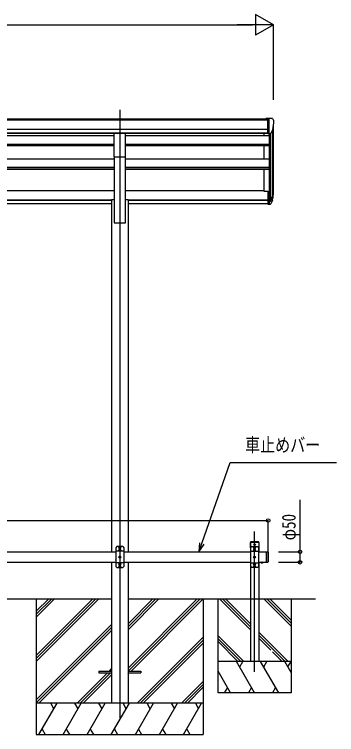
# Model space of a CAD drawing. Units: millimetres, scale not verified. Extents: x -10512 to 10512, y -7425 to 7425.
# Drawn here: x -425 to 1119, y -4188 to -740 of the extents above; entities that cross this region are included whole.
import ezdxf
from ezdxf.enums import TextEntityAlignment as Align

# ---------------------------------------------------------------- set-up
doc = ezdxf.new("R2010")
doc.units = ezdxf.units.MM
doc.header["$LTSCALE"] = 30
for name, color, linetype in [('0-3_YKK_12', 2, 'Continuous'), ('0-4_YKK_13', 4, 'Continuous'), ('0-5_YKK_A1', 4, 'Continuous'), ('0-6_YKK_D', 6, 'Continuous')]:
    doc.layers.add(name, color=color, linetype=linetype)
doc.styles.add('ＭＳ ゴシック', font='')
doc.styles.get('ＭＳ ゴシック').set_extended_font_data('MS Gothic')

msp = doc.modelspace()

# ---------------------------------------------------------------- linework, layer by layer
at = {"layer": '0-3_YKK_12'}
for p, q in [((80.16, -1196.04), (80.16, -4109.61)), ((726.16, -3888.33), (726.16, -3215.83)), ((726.16, -3282.48), (726.16, -3274.18)), ((85.89, -3293.83), (74.42, -3293.83)), ((85.89, -3304.83), (74.42, -3304.83)), ((80.16, -3299.56), (80.16, -3288.09)), ((80.16, -3310.56), (80.16, -3299.09)), ((720.42, -3293.83), (731.89, -3293.83)), ((720.42, -3304.83), (731.89, -3304.83)), ((730.31, -3278.33), (722.01, -3278.33)), ((726.16, -3299.56), (726.16, -3288.09)), ((726.16, -3310.56), (726.16, -3299.09)), ((85.89, -3338.33), (74.42, -3338.33)), ((80.16, -3344.06), (80.16, -3332.59)), ((720.42, -3338.33), (731.89, -3338.33)), ((726.16, -3344.06), (726.16, -3332.59)), ((85.89, -3371.83), (74.42, -3371.83)), ((80.16, -3377.56), (80.16, -3366.09)), ((80.16, -3388.56), (80.16, -3377.09)), ((720.42, -3371.83), (731.89, -3371.83)), ((726.16, -3377.56), (726.16, -3366.09)), ((726.16, -3388.56), (726.16, -3377.09)), ((85.89, -3382.83), (74.42, -3382.83)), ((720.42, -3382.83), (731.89, -3382.83))]:
    msp.add_line(p, q, dxfattribs=at)
at = {"layer": '0-4_YKK_13'}
for p, q in [((789.66, -1237.95), (779.66, -1238.04)), ((779.66, -1239.56), (779.66, -1238.04)), ((789.66, -1309.94), (789.66, -1237.95)), ((808.16, -1237.95), (789.66, -1237.95)), ((796.16, -1310.94), (796.16, -1237.95)), ((808.16, -1237.95), (810.49, -1238.1)), ((811.25, -1238.52), (815.31, -1244.33)), ((818.16, -1247.33), (818.16, -1247.95)), ((52.66, -1307.8), (107.66, -1307.8)), ((52.66, -1421.96), (52.66, -1307.8)), ((107.66, -1421.96), (107.66, -1307.8)), ((789.66, -1309.94), (796.16, -1309.94)), ((803.78, -1309.13), (813.05, -1293.06)), ((796.16, -1310.94), (801.36, -1310.62)), ((52.66, -1421.96), (107.66, -1421.96)), ((789.66, -1586.91), (789.66, -1647.97)), ((789.66, -1586.91), (796.16, -1586.91)), ((796.16, -1586.91), (796.16, -1648.79)), ((802.59, -1630.87), (812.34, -1612.45)), ((813.76, -1612.95), (803.6, -1632.12)), ((789.66, -1625.22), (796.16, -1625.22)), ((789.66, -1630.62), (796.16, -1630.62)), ((789.66, -1647.97), (796.16, -1647.97)), ((796.16, -1631.62), (801.29, -1631.62)), ((796.16, -1633.62), (801, -1633.62)), ((796.16, -1648.79), (801, -1648.79)), ((811.18, -1629.8), (803.6, -1647.29)), ((745.66, -3268.33), (706.65, -3268.33)), ((745.56, -3265.83), (706.75, -3265.83)), ((726.51, -3276.28), (725.81, -3276.28)), ((725.81, -3276.28), (725.81, -3277.48)), ((726.51, -3276.28), (726.51, -3277.48)), ((745.66, -3268.33), (746.66, -3268.33)), ((746.66, -3268.33), (746.56, -3266.76)), ((66.16, -3288.33), (61.16, -3293.33)), ((61.16, -3293.33), (61.16, -3323.61)), ((99.16, -3310.73), (61.16, -3310.73)), ((79.44, -3288.33), (66.16, -3288.33)), ((77.78, -3293.23), (78.82, -3293.21)), ((77.78, -3294.42), (78.82, -3294.44)), ((77.78, -3304.23), (78.82, -3304.21)), ((77.78, -3305.42), (78.82, -3305.44)), ((78.82, -3293.21), (79.43, -3293.1)), ((78.82, -3294.44), (79.43, -3294.56)), ((78.82, -3304.21), (79.43, -3304.1)), ((78.82, -3305.44), (79.43, -3305.56)), ((79.54, -3292.49), (79.43, -3293.1)), ((79.54, -3295.16), (79.43, -3294.56)), ((79.54, -3303.49), (79.43, -3304.1)), ((79.54, -3306.16), (79.43, -3305.56)), ((79.56, -3291.45), (79.54, -3292.49)), ((79.56, -3296.2), (79.54, -3295.16)), ((79.56, -3302.45), (79.54, -3303.49)), ((79.56, -3307.2), (79.54, -3306.16)), ((80.75, -3291.45), (80.77, -3292.49)), ((80.75, -3296.2), (80.77, -3295.16)), ((80.75, -3302.45), (80.77, -3303.49)), ((80.75, -3307.2), (80.77, -3306.16)), ((80.77, -3292.49), (80.88, -3293.1)), ((80.77, -3295.16), (80.88, -3294.56)), ((80.77, -3303.49), (80.88, -3304.1)), ((80.77, -3306.16), (80.88, -3305.56)), ((94.16, -3288.33), (80.87, -3288.33)), ((81.49, -3293.21), (80.88, -3293.1)), ((81.49, -3294.44), (80.88, -3294.56)), ((81.49, -3304.21), (80.88, -3304.1)), ((81.49, -3305.44), (80.88, -3305.56)), ((82.53, -3293.23), (81.49, -3293.21)), ((82.53, -3294.42), (81.49, -3294.44)), ((82.53, -3304.23), (81.49, -3304.21)), ((82.53, -3305.42), (81.49, -3305.44)), ((94.16, -3288.33), (99.16, -3293.33)), ((99.16, -3293.33), (99.16, -3323.61)), ((712.16, -3288.33), (707.16, -3293.33)), ((707.16, -3293.33), (707.16, -3323.61)), ((707.16, -3310.73), (745.16, -3310.73)), ((712.16, -3288.33), (725.44, -3288.33)), ((723.78, -3293.23), (724.82, -3293.21)), ((723.78, -3294.42), (724.82, -3294.44)), ((723.78, -3304.23), (724.82, -3304.21)), ((723.78, -3305.42), (724.82, -3305.44)), ((724.11, -3277.98), (724.11, -3278.68)), ((725.31, -3277.98), (724.11, -3277.98)), ((725.31, -3278.68), (724.11, -3278.68)), ((724.82, -3293.21), (725.43, -3293.1)), ((724.82, -3294.44), (725.43, -3294.56)), ((724.82, -3304.21), (725.43, -3304.1)), ((724.82, -3305.44), (725.43, -3305.56)), ((725.54, -3292.49), (725.43, -3293.1)), ((725.54, -3295.16), (725.43, -3294.56)), ((725.54, -3303.49), (725.43, -3304.1)), ((725.54, -3306.16), (725.43, -3305.56)), ((725.56, -3291.45), (725.54, -3292.49)), ((725.56, -3296.2), (725.54, -3295.16)), ((725.56, -3302.45), (725.54, -3303.49)), ((725.56, -3307.2), (725.54, -3306.16)), ((725.81, -3279.18), (725.81, -3280.38)), ((726.51, -3280.38), (725.81, -3280.38)), ((726.51, -3279.18), (726.51, -3280.38)), ((726.75, -3291.45), (726.77, -3292.49)), ((726.75, -3296.2), (726.77, -3295.16)), ((726.75, -3302.45), (726.77, -3303.49)), ((726.75, -3307.2), (726.77, -3306.16)), ((726.77, -3292.49), (726.88, -3293.1)), ((726.77, -3295.16), (726.88, -3294.56)), ((726.77, -3303.49), (726.88, -3304.1)), ((726.77, -3306.16), (726.88, -3305.56)), ((726.87, -3288.33), (740.16, -3288.33)), ((727.49, -3293.21), (726.88, -3293.1)), ((727.49, -3294.44), (726.88, -3294.56)), ((727.49, -3304.21), (726.88, -3304.1)), ((727.49, -3305.44), (726.88, -3305.56)), ((728.21, -3277.98), (727.01, -3277.98)), ((728.21, -3278.68), (727.01, -3278.68)), ((728.53, -3293.23), (727.49, -3293.21)), ((728.53, -3294.42), (727.49, -3294.44)), ((728.53, -3304.23), (727.49, -3304.21)), ((728.53, -3305.42), (727.49, -3305.44)), ((728.21, -3277.98), (728.21, -3278.68)), ((740.16, -3288.33), (745.16, -3293.33)), ((745.16, -3293.33), (745.16, -3323.61)), ((61.16, -3325.04), (61.16, -3351.61)), ((77.78, -3337.73), (78.82, -3337.71)), ((77.78, -3338.92), (78.82, -3338.94)), ((78.82, -3337.71), (79.43, -3337.6)), ((78.82, -3338.94), (79.43, -3339.06)), ((79.54, -3336.99), (79.43, -3337.6)), ((79.54, -3339.66), (79.43, -3339.06)), ((79.56, -3335.95), (79.54, -3336.99)), ((79.56, -3340.7), (79.54, -3339.66)), ((80.75, -3335.95), (80.77, -3336.99)), ((80.75, -3340.7), (80.77, -3339.66)), ((80.77, -3336.99), (80.88, -3337.6)), ((80.77, -3339.66), (80.88, -3339.06)), ((81.49, -3337.71), (80.88, -3337.6)), ((81.49, -3338.94), (80.88, -3339.06)), ((82.53, -3337.73), (81.49, -3337.71)), ((82.53, -3338.92), (81.49, -3338.94)), ((99.16, -3325.04), (99.16, -3351.61)), ((707.16, -3325.04), (707.16, -3351.61)), ((723.78, -3337.73), (724.82, -3337.71)), ((723.78, -3338.92), (724.82, -3338.94)), ((724.82, -3337.71), (725.43, -3337.6)), ((724.82, -3338.94), (725.43, -3339.06)), ((725.54, -3336.99), (725.43, -3337.6)), ((725.54, -3339.66), (725.43, -3339.06)), ((725.56, -3335.95), (725.54, -3336.99)), ((725.56, -3340.7), (725.54, -3339.66)), ((726.75, -3335.95), (726.77, -3336.99)), ((726.75, -3340.7), (726.77, -3339.66)), ((726.77, -3336.99), (726.88, -3337.6)), ((726.77, -3339.66), (726.88, -3339.06)), ((727.49, -3337.71), (726.88, -3337.6)), ((727.49, -3338.94), (726.88, -3339.06)), ((728.53, -3337.73), (727.49, -3337.71)), ((728.53, -3338.92), (727.49, -3338.94)), ((745.16, -3325.04), (745.16, -3351.61)), ((781.16, -3313.32), (781.16, -3363.32)), ((781.16, -3313.32), (789.16, -3313.32)), ((789.16, -3313.32), (789.16, -3363.32)), ((791.16, -3315.32), (789.16, -3313.32)), ((791.16, -3315.32), (791.16, -3361.32)), ((61.16, -3353.04), (61.16, -3383.33)), ((99.16, -3365.93), (61.16, -3365.93)), ((77.78, -3371.23), (78.82, -3371.21)), ((77.78, -3372.42), (78.82, -3372.44)), ((78.82, -3371.21), (79.43, -3371.1)), ((78.82, -3372.44), (79.43, -3372.56)), ((79.54, -3370.49), (79.43, -3371.1)), ((79.54, -3373.16), (79.43, -3372.56)), ((79.56, -3369.45), (79.54, -3370.49)), ((79.56, -3374.2), (79.54, -3373.16)), ((80.75, -3369.45), (80.77, -3370.49)), ((80.75, -3374.2), (80.77, -3373.16)), ((80.77, -3370.49), (80.88, -3371.1)), ((80.77, -3373.16), (80.88, -3372.56)), ((81.49, -3371.21), (80.88, -3371.1)), ((81.49, -3372.44), (80.88, -3372.56)), ((82.53, -3371.23), (81.49, -3371.21)), ((82.53, -3372.42), (81.49, -3372.44)), ((99.16, -3353.04), (99.16, -3383.33)), ((707.16, -3353.04), (707.16, -3383.33)), ((707.16, -3365.93), (745.16, -3365.93)), ((723.78, -3371.23), (724.82, -3371.21)), ((723.78, -3372.42), (724.82, -3372.44)), ((724.82, -3371.21), (725.43, -3371.1)), ((724.82, -3372.44), (725.43, -3372.56)), ((725.54, -3370.49), (725.43, -3371.1)), ((725.54, -3373.16), (725.43, -3372.56)), ((725.56, -3369.45), (725.54, -3370.49)), ((725.56, -3374.2), (725.54, -3373.16)), ((726.75, -3369.45), (726.77, -3370.49)), ((726.75, -3374.2), (726.77, -3373.16)), ((726.77, -3370.49), (726.88, -3371.1)), ((726.77, -3373.16), (726.88, -3372.56)), ((727.49, -3371.21), (726.88, -3371.1)), ((727.49, -3372.44), (726.88, -3372.56)), ((728.53, -3371.23), (727.49, -3371.21)), ((728.53, -3372.42), (727.49, -3372.44)), ((745.16, -3353.04), (745.16, -3383.33)), ((755.26, -3363.32), (767.06, -3363.32)), ((755.26, -3363.32), (755.26, -3363.84)), ((755.26, -3363.84), (767.06, -3363.84)), ((758.66, -3363.32), (763.66, -3363.32)), ((767.06, -3363.32), (767.06, -3363.84)), ((781.16, -3363.32), (789.16, -3363.32)), ((791.16, -3361.32), (789.16, -3363.32)), ((66.16, -3388.33), (61.16, -3383.33)), ((66.16, -3388.33), (79.44, -3388.33)), ((77.78, -3382.23), (78.82, -3382.21)), ((77.78, -3383.42), (78.82, -3383.44)), ((78.82, -3382.21), (79.43, -3382.1)), ((78.82, -3383.44), (79.43, -3383.56)), ((79.54, -3381.49), (79.43, -3382.1)), ((79.54, -3384.16), (79.43, -3383.56)), ((79.56, -3380.45), (79.54, -3381.49)), ((79.56, -3385.2), (79.54, -3384.16)), ((80.75, -3380.45), (80.77, -3381.49)), ((80.75, -3385.2), (80.77, -3384.16)), ((80.77, -3381.49), (80.88, -3382.1)), ((80.77, -3384.16), (80.88, -3383.56)), ((80.87, -3388.33), (94.16, -3388.33)), ((81.49, -3382.21), (80.88, -3382.1)), ((81.49, -3383.44), (80.88, -3383.56)), ((82.53, -3382.23), (81.49, -3382.21)), ((82.53, -3383.42), (81.49, -3383.44)), ((94.16, -3388.33), (99.16, -3383.33)), ((712.16, -3388.33), (707.16, -3383.33)), ((725.44, -3388.33), (712.16, -3388.33)), ((723.78, -3382.23), (724.82, -3382.21)), ((723.78, -3383.42), (724.82, -3383.44)), ((724.82, -3382.21), (725.43, -3382.1)), ((724.82, -3383.44), (725.43, -3383.56)), ((725.54, -3381.49), (725.43, -3382.1)), ((725.54, -3384.16), (725.43, -3383.56)), ((725.56, -3380.45), (725.54, -3381.49)), ((725.56, -3385.2), (725.54, -3384.16)), ((726.75, -3380.45), (726.77, -3381.49)), ((726.75, -3385.2), (726.77, -3384.16)), ((726.77, -3381.49), (726.88, -3382.1)), ((726.77, -3384.16), (726.88, -3383.56)), ((740.16, -3388.33), (726.87, -3388.33)), ((727.49, -3382.21), (726.88, -3382.1)), ((727.49, -3383.44), (726.88, -3383.56)), ((728.53, -3382.23), (727.49, -3382.21)), ((728.53, -3383.42), (727.49, -3383.44)), ((740.16, -3388.33), (745.16, -3383.33)), ((-19.74, -3883.83), (-19.74, -3892.83)), ((-19.74, -3883.83), (40.66, -3883.83)), ((-19.74, -3892.83), (40.66, -3892.83)), ((119.66, -3883.83), (180.26, -3883.83)), ((119.66, -3892.83), (180.26, -3892.83)), ((180.26, -3883.83), (180.26, -3892.83))]:
    msp.add_line(p, q, dxfattribs=at)
for points in [[(705.75, -3266.76), (705.66, -3268.33), (706.65, -3268.33)], [(758.71, -3366.04), (760.01, -3363.38), (761.16, -3362.76)], [(763.61, -3366.04), (762.31, -3363.38), (761.16, -3362.76)]]:
    msp.add_lwpolyline(points, dxfattribs=at)
for centre, radius in [((726.16, -3278.33), 3.75), ((80.16, -3293.83), 4.74), ((80.16, -3304.83), 4.74), ((726.16, -3293.83), 4.74), ((726.16, -3304.83), 4.74), ((80.16, -3338.33), 4.74), ((726.16, -3338.33), 4.74), ((80.16, -3371.83), 4.74), ((80.16, -3382.83), 4.74), ((726.16, -3371.83), 4.74), ((726.16, -3382.83), 4.74)]:
    msp.add_circle(centre, radius, dxfattribs=at)
for centre, radius, start, end in [((810.43, -1239.1), 1, 35, 86.5), ((616.16, -1247.95), 202, 347.09739, 0), ((815.16, -1247.33), 3, 0, 87), ((801.18, -1307.63), 3, 273.5, 330), ((728.21, -1586.5), 88.05, 342.78929, 2.77608), ((727.49, -1590.78), 89.07, 345.58812, 5.50424), ((682.94, -1593.72), 133.22, 344.28698, 356.72013), ((801, -1630.62), 3, 270, 330), ((801, -1645.79), 3, 270, 330), ((801.29, -1630.12), 1.5, 270, 330), ((706.75, -3266.83), 1, 90, 176.5), ((745.56, -3266.83), 1, 3.5, 90), ((80.16, -3293.83), 2.45, 165.9892, 194.0108), ((80.16, -3304.83), 2.45, 165.9892, 194.0108), ((80.16, -3287.63), 1, 224.427, 315.573), ((80.16, -3293.83), 2.45, 75.9892, 104.0108), ((80.16, -3293.83), 2.45, 255.9892, 284.0108), ((80.16, -3304.83), 2.45, 75.9892, 104.0108), ((80.16, -3304.83), 2.45, 255.9892, 284.0108), ((80.16, -3293.83), 2.45, 345.9892, 14.0108), ((80.16, -3304.83), 2.45, 345.9892, 14.0108), ((726.16, -3293.83), 2.45, 165.9892, 194.0108), ((726.16, -3304.83), 2.45, 165.9892, 194.0108), ((725.31, -3277.48), 0.5, 270, 0), ((725.31, -3279.18), 0.5, 0, 90), ((726.16, -3287.63), 1, 224.427, 315.573), ((726.16, -3293.83), 2.45, 75.9892, 104.0108), ((726.16, -3293.83), 2.45, 255.9892, 284.0108), ((726.16, -3304.83), 2.45, 75.9892, 104.0108), ((726.16, -3304.83), 2.45, 255.9892, 284.0108), ((727.01, -3277.48), 0.5, 180, 270), ((727.01, -3279.18), 0.5, 90, 180), ((726.16, -3293.83), 2.45, 345.9892, 14.0108), ((726.16, -3304.83), 2.45, 345.9892, 14.0108), ((60.46, -3324.33), 1, 314.427, 45.573), ((80.16, -3338.33), 2.45, 165.9892, 194.0108), ((80.16, -3338.33), 2.45, 75.9892, 104.0108), ((80.16, -3338.33), 2.45, 255.9892, 284.0108), ((80.16, -3338.33), 2.45, 345.9892, 14.0108), ((99.86, -3324.33), 1, 134.427, 225.573), ((706.46, -3324.33), 1, 314.427, 45.573), ((726.16, -3338.33), 2.45, 165.9892, 194.0108), ((726.16, -3338.33), 2.45, 75.9892, 104.0108), ((726.16, -3338.33), 2.45, 255.9892, 284.0108), ((726.16, -3338.33), 2.45, 345.9892, 14.0108), ((745.86, -3324.33), 1, 134.427, 225.573), ((60.46, -3352.33), 1, 314.427, 45.573), ((80.16, -3371.83), 2.45, 165.9892, 194.0108), ((80.16, -3371.83), 2.45, 75.9892, 104.0108), ((80.16, -3371.83), 2.45, 255.9892, 284.0108), ((80.16, -3371.83), 2.45, 345.9892, 14.0108), ((99.86, -3352.33), 1, 134.427, 225.573), ((706.46, -3352.33), 1, 314.427, 45.573), ((726.16, -3371.83), 2.45, 165.9892, 194.0108), ((726.16, -3371.83), 2.45, 75.9892, 104.0108), ((726.16, -3371.83), 2.45, 255.9892, 284.0108), ((726.16, -3371.83), 2.45, 345.9892, 14.0108), ((745.86, -3352.33), 1, 134.427, 225.573), ((761.16, -3358.41), 8.02, 222.61678, 317.38322), ((80.16, -3382.83), 2.45, 165.9892, 194.0108), ((80.16, -3389.03), 1, 44.427, 135.573), ((80.16, -3382.83), 2.45, 75.9892, 104.0108), ((80.16, -3382.83), 2.45, 255.9892, 284.0108), ((80.16, -3382.83), 2.45, 345.9892, 14.0108), ((726.16, -3382.83), 2.45, 165.9892, 194.0108), ((726.16, -3389.03), 1, 44.427, 135.573), ((726.16, -3382.83), 2.45, 75.9892, 104.0108), ((726.16, -3382.83), 2.45, 255.9892, 284.0108), ((726.16, -3382.83), 2.45, 345.9892, 14.0108)]:
    msp.add_arc(centre, radius, start, end, dxfattribs=at)
at = {"layer": '0-5_YKK_A1'}
for p, q in [((-2061.34, -1239.56), (789.66, -1239.56)), ((-2061.34, -1244.91), (789.66, -1244.91)), ((-2061.34, -1288.43), (789.66, -1288.43)), ((-2061.34, -1306.11), (789.66, -1306.11)), ((-1324.34, -1308.48), (52.66, -1308.48)), ((107.66, -1308.48), (789.66, -1308.48)), ((771.15, -1319.73), (771.15, -1308.48)), ((802.16, -1310.46), (802.16, -1631.34)), ((811.87, -1295.11), (811.87, -1613.34)), ((816.15, -1589.08), (816.16, -1276.31)), ((-1324.34, -1319.73), (52.66, -1319.73)), ((107.66, -1319.73), (796.16, -1319.73)), ((796.16, -1310.94), (796.16, -1586.91)), ((-1324.34, -1361.66), (52.66, -1361.66)), ((-1324.34, -1363.16), (52.66, -1363.16)), ((-1324.34, -1367.36), (52.66, -1367.36)), ((107.66, -1361.66), (796.16, -1361.66)), ((107.66, -1363.16), (796.16, -1363.16)), ((107.66, -1367.36), (796.16, -1367.36)), ((771.15, -1431.09), (771.15, -1367.36)), ((-1324.33, -1431.09), (52.67, -1431.09)), ((52.66, -1421.52), (52.66, -1738.32)), ((107.66, -1738.32), (107.66, -1421.52)), ((107.67, -1431.09), (796.16, -1431.09)), ((-1324.34, -1470.53), (52.66, -1470.53)), ((-1324.34, -1472.01), (52.66, -1472.01)), ((-1324.34, -1481.27), (52.66, -1481.27)), ((107.66, -1470.53), (796.16, -1470.53)), ((107.66, -1472.01), (796.16, -1472.01)), ((107.66, -1481.27), (796.16, -1481.27)), ((771.15, -1587.74), (771.15, -1481.27)), ((-610.84, -1582.94), (52.66, -1582.94)), ((107.66, -1582.94), (771.16, -1582.94)), ((789.66, -1587.74), (771.15, -1587.74)), ((-1312.34, -1627.03), (40.66, -1627.03)), ((-1312.34, -1628.43), (40.66, -1628.43)), ((-1312.34, -1645.8), (40.66, -1645.8)), ((40.66, -1625.75), (40.66, -3313.32)), ((40.66, -1625.75), (52.66, -1625.75)), ((107.66, -1625.75), (119.66, -1625.75)), ((119.66, -1625.75), (119.66, -3313.32)), ((119.66, -1627.03), (789.66, -1627.03)), ((119.66, -1628.43), (789.66, -1628.43)), ((119.66, -1645.8), (789.66, -1645.8)), ((52.66, -1738.32), (107.66, -1738.32)), ((706.16, -3293.66), (706.16, -3268.33)), ((746.16, -3268.33), (706.16, -3268.33)), ((706.16, -3268.33), (706.16, -3313.32)), ((746.16, -3268.33), (746.16, -3313.32)), ((-616.84, -3313.32), (61.16, -3313.32)), ((99.16, -3313.32), (707.16, -3313.32)), ((745.16, -3313.32), (781.16, -3313.32)), ((-616.84, -3363.32), (61.16, -3363.32)), ((40.66, -3363.32), (40.66, -4038.32)), ((99.16, -3363.32), (707.16, -3363.32)), ((119.66, -3363.32), (119.66, -4038.32)), ((706.16, -3363.32), (706.16, -3838.33)), ((745.16, -3363.32), (781.16, -3363.32)), ((746.16, -3363.32), (746.16, -3838.33)), ((-1312.34, -3538.32), (40.66, -3538.33)), ((-319.74, -3538.32), (-319.74, -4188.32)), ((-319.74, -3809.83), (-48.24, -3538.32)), ((-319.74, -3823.97), (-34.1, -3538.32)), ((-319.74, -3838.11), (-19.95, -3538.32)), ((-319.74, -3597.69), (-260.37, -3538.32)), ((-319.74, -3611.84), (-246.23, -3538.32)), ((-319.74, -3625.98), (-232.09, -3538.32)), ((119.66, -3869.9), (451.24, -3538.32)), ((119.66, -3884.05), (465.38, -3538.32)), ((119.66, -3686.06), (267.39, -3538.32)), ((119.66, -3671.92), (253.25, -3538.32)), ((119.66, -3657.77), (239.11, -3538.32)), ((119.66, -3538.33), (1018.16, -3538.33)), ((134.02, -3883.83), (479.52, -3538.32)), ((480.26, -3538.32), (480.26, -4188.32)), ((551.16, -3988.33), (551.16, -3538.32)), ((706.16, -3686.09), (558.39, -3538.32)), ((706.16, -3671.95), (572.53, -3538.32)), ((706.16, -3657.81), (586.67, -3538.32)), ((901.16, -3668.96), (770.52, -3538.32)), ((901.16, -3654.82), (784.66, -3538.32)), ((901.16, -3640.67), (798.81, -3538.32)), ((901.16, -3538.32), (901.16, -3988.33)), ((-319.74, -4021.96), (40.66, -3661.56)), ((-319.74, -4036.1), (40.66, -3675.7)), ((-307.82, -4038.32), (40.66, -3689.85)), ((163.37, -4038.32), (480.26, -3721.44)), ((674.54, -3838.33), (551.16, -3714.94)), ((886.68, -3838.33), (746.16, -3697.81)), ((872.53, -3838.33), (746.16, -3711.95)), ((177.51, -4038.32), (480.26, -3735.58)), ((191.65, -4038.32), (480.26, -3749.72)), ((660.4, -3838.33), (551.16, -3729.08)), ((646.26, -3838.33), (551.16, -3743.22)), ((804.39, -3784.33), (746.16, -3726.09)), ((858.39, -3838.33), (812.39, -3792.33)), ((901.16, -3838.33), (551.16, -3838.33)), ((726.15, -3988.33), (639.55, -3838.33)), ((654.55, -3864.31), (669.55, -3838.33)), ((746.16, -3838.33), (706.15, -3838.33)), ((841.62, -3988.32), (755.02, -3838.33)), ((770.02, -3864.31), (785.02, -3838.33)), ((901.16, -3891.44), (870.49, -3838.33)), ((885.49, -3864.31), (900.49, -3838.33)), ((-123.98, -4038.32), (21.52, -3892.83)), ((-109.83, -4038.32), (35.67, -3892.83)), ((30.52, -3883.83), (40.66, -3873.69)), ((119.66, -3898.19), (125.02, -3892.83)), ((610.68, -3988.33), (551.16, -3885.22)), ((-95.69, -4038.32), (40.66, -3901.98)), ((375.5, -4038.32), (480.26, -3933.57)), ((389.64, -4038.32), (480.26, -3947.71)), ((403.78, -4038.32), (480.26, -3961.85)), ((595.68, -3962.35), (580.68, -3988.33)), ((711.15, -3962.34), (696.15, -3988.33)), ((826.62, -3962.35), (811.62, -3988.32)), ((901.16, -3988.33), (551.16, -3988.33)), ((480.26, -4038.32), (-319.74, -4038.32)), ((-307.04, -4188.32), (-220.43, -4038.32)), ((-235.44, -4064.31), (-250.44, -4038.32)), ((-191.57, -4188.32), (-104.96, -4038.32)), ((-119.97, -4064.31), (-134.97, -4038.32)), ((-76.1, -4188.32), (10.51, -4038.32)), ((-4.5, -4064.31), (-19.5, -4038.32)), ((39.37, -4188.32), (125.98, -4038.32)), ((110.97, -4064.31), (95.97, -4038.32)), ((154.84, -4188.32), (241.45, -4038.32)), ((226.45, -4064.31), (211.44, -4038.32)), ((270.31, -4188.32), (356.92, -4038.32)), ((326.92, -4038.32), (341.92, -4064.31)), ((385.78, -4188.32), (472.39, -4038.32)), ((442.39, -4038.32), (457.39, -4064.31)), ((-292.04, -4162.34), (-277.04, -4188.32)), ((-176.57, -4162.34), (-161.57, -4188.32)), ((-61.1, -4162.34), (-46.1, -4188.32)), ((54.37, -4162.34), (69.37, -4188.32)), ((169.84, -4162.34), (184.84, -4188.32)), ((285.31, -4162.35), (300.31, -4188.32)), ((400.78, -4162.35), (415.78, -4188.32)), ((-319.74, -4188.32), (480.26, -4188.32))]:
    msp.add_line(p, q, dxfattribs=at)
at = {"layer": '0-6_YKK_D'}
for p, q in [((816.16, -789.56), (729.55, -739.56)), ((729.55, -739.56), (729.55, -839.56)), ((-1987.84, -789.56), (716.16, -789.56)), ((816.16, -789.56), (642.95, -789.56)), ((816.16, -789.56), (729.55, -839.56)), ((816.16, -1149.13), (816.16, -788.56)), ((-2062.84, -3163.32), (791.16, -3163.32)), ((791.16, -3314.32), (791.16, -3162.32)), ((841.16, -3313.32), (944.83, -3313.32)), ((841.16, -3363.32), (944.83, -3363.32))]:
    msp.add_line(p, q, dxfattribs=at)
for points in [[(459.52, -3313.32), (473.47, -3273.18), (608.5, -2884.69), (1118.91, -2884.69)], [(943.83, -3363.32), (943.83, -3313.32), (943.83, -3064.76)], [(462.71, -3269.44), (459.52, -3313.32), (484.23, -3276.92)]]:
    msp.add_lwpolyline(points, dxfattribs=at)
for centre in [(791.16, -3163.32), (943.83, -3313.32), (943.83, -3363.32)]:
    msp.add_circle(centre, 8.5, dxfattribs=at)

# ---------------------------------------------------------------- texts
at = {"layer": '0-6_YKK_D', "style": 'ＭＳ ゴシック', "width": 0.8}
msp.add_text('車止めバー', height=65.98, dxfattribs=at).set_placement((680.5, -2854.18), align=Align.BOTTOM_LEFT)
msp.add_text('φ50', height=65.98, rotation=90, dxfattribs=at).set_placement((942.53, -3258.06), align=Align.BOTTOM_LEFT)

doc.saveas('drawing.dxf')
